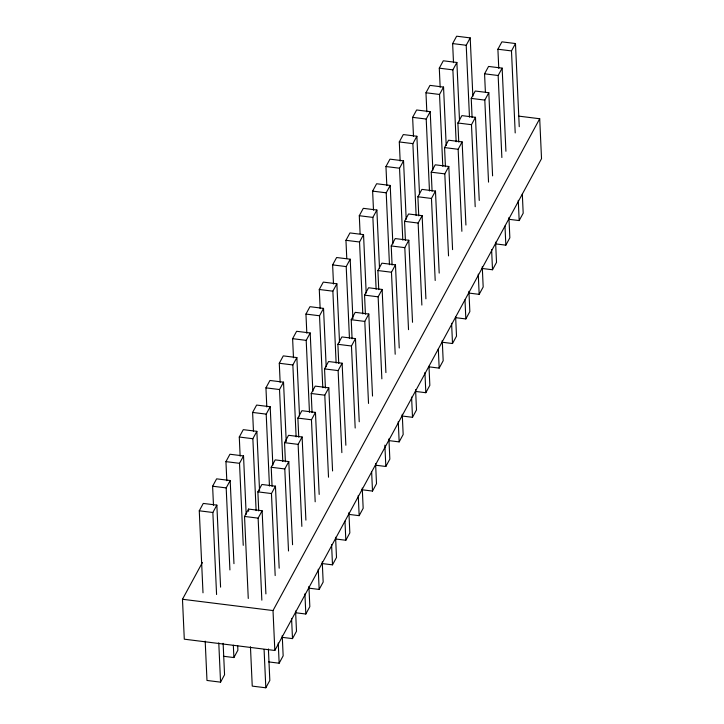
<?xml version="1.0" encoding="UTF-8"?>
<svg xmlns="http://www.w3.org/2000/svg" width="724" height="724" viewBox="0 0 724 724"><rect width="100%" height="100%" fill="white"/><g stroke="black" fill="none" stroke-linecap="round" stroke-linejoin="round"><path stroke-width="1.09" d="M203.001 592.82L199.272 510.8L203.272 503.424L216.856 505.117L220.576 587.137M213.48 505.307L212.612 486.211L216.612 478.836L230.187 480.528L233.961 563.67M226.811 480.718L225.942 461.622L229.942 454.238L243.526 455.939L246.178 514.357M240.142 456.129L239.282 437.024L243.282 429.649L256.857 431.341L259.563 490.89M253.481 431.54L252.613 412.436L256.613 405.06L270.197 406.752L272.848 465.179M266.812 406.951L265.943 387.847L269.943 380.471L283.527 382.163L286.233 441.712M280.152 382.353L279.283 363.258L283.283 355.882L296.867 357.575L299.519 416.001M293.482 357.765L292.614 338.669L296.614 331.284L310.198 332.986L312.849 391.403M306.822 333.176L305.953 314.071L309.953 306.695L323.528 308.388L326.189 366.815M320.153 308.587L319.284 289.482L323.284 282.107L336.868 283.799L339.52 342.226M333.493 283.998L332.624 264.894L336.624 257.518L350.199 259.21L352.905 318.759M346.769 258.278L345.954 240.305L349.954 232.929L363.538 234.621L366.19 293.048M360.109 233.689L359.294 215.716L363.294 208.331L376.869 210.032L379.521 268.45M373.493 210.222L372.625 191.118L376.625 183.742L390.209 185.435L392.861 243.861M386.824 185.634L385.955 166.529L389.964 159.153L403.539 160.846L406.191 219.272M400.164 161.045L399.295 141.94L403.295 134.564L416.879 136.257L419.531 194.684M413.495 136.447L412.626 117.351L416.626 109.976L430.21 111.668L432.862 170.095M426.834 111.858L425.965 92.763L429.966 85.378L443.541 87.079L446.201 145.506M440.165 87.269L439.296 68.165L443.296 60.789L456.88 62.481L459.532 120.908M453.505 62.68L452.636 43.576L456.636 36.2L470.211 37.892L472.863 96.319M216.576 594.513L212.856 512.492L216.856 505.117M229.915 569.924L226.187 487.904L230.187 480.528M243.246 545.335L239.526 463.315L243.526 455.939M256.124 510.628L252.857 438.717L256.857 431.341M269.455 486.039L266.197 414.128L270.197 406.752M282.794 461.45L279.527 389.539L283.527 382.163M296.125 436.862L292.858 364.95L296.867 357.575M309.465 412.264L306.198 340.361L310.198 332.986M322.795 387.675L319.528 315.764L323.528 308.388M336.135 363.086L332.868 291.175L336.868 283.799M349.466 338.497L346.199 266.586L350.199 259.21M362.805 313.908L359.538 241.997L363.538 234.621M376.136 289.31L372.869 217.408L376.869 210.032M389.467 264.722L386.209 192.81L390.209 185.435M402.806 240.133L399.539 168.221L403.539 160.846M416.137 215.544L412.879 143.633L416.879 136.257M429.477 190.955L426.21 119.044L430.21 111.668M442.807 166.357L439.54 94.455L443.541 87.079M456.147 141.768L452.88 69.857L456.88 62.481M469.478 117.179L466.211 45.268L470.211 37.892M518.475 116.093L539.706 118.745L541.525 158.665L274.83 650.478L184.294 639.183L182.475 599.264L202.412 562.503M248.269 598.467L244.54 516.447L248.54 509.072L262.124 510.764L265.898 593.906M258.739 510.954L257.88 491.858L261.88 484.474L275.455 486.175L279.183 568.195M272.079 486.365L271.21 467.261L275.211 459.885L288.795 461.577L292.568 544.729M285.41 461.776L284.541 442.672L288.541 435.296L302.125 436.988L305.899 520.131M298.75 437.187L297.881 418.083L301.881 410.707L315.456 412.399L319.184 494.42M312.08 412.589L311.211 393.494L315.212 386.118L328.796 387.811L332.569 470.953M325.42 388.001L324.551 368.905L328.551 361.52L342.126 363.222L345.855 445.242M338.751 363.412L337.882 344.307L341.882 336.932L355.466 338.624L359.24 421.775M352.09 338.823L351.221 319.718L355.222 312.343L368.797 314.035L372.525 396.055M365.421 314.234L364.552 295.13L368.552 287.754L382.136 289.446L385.91 372.589M378.752 289.636L377.892 270.541L381.892 263.165L395.467 264.857L399.241 348M392.091 265.047L391.222 245.952L395.223 238.567L408.807 240.268L412.526 322.289M405.422 240.458L404.553 221.354L408.562 213.978L422.137 215.671L425.911 298.822M418.762 215.87L417.893 196.765L421.893 189.389L435.477 191.082L439.197 273.102M432.092 191.281L431.223 172.176L435.224 164.8L448.808 166.493L452.581 249.635M445.432 166.683L444.563 147.587L448.563 140.212L462.138 141.904L465.921 225.046M458.763 142.094L457.894 122.999L461.894 115.614L475.478 117.315L479.252 200.458M472.102 117.505L471.234 98.401L475.234 91.025L488.809 92.717L492.591 175.869M485.379 91.794L484.564 73.812L488.564 66.436L502.148 68.128L505.922 151.271M498.764 68.328L497.904 49.223L501.904 41.847L515.479 43.54L519.253 126.682M261.844 600.16L258.124 518.14L262.124 510.764M275.183 575.571L271.455 493.551L275.455 486.175M288.514 550.982L284.794 468.953L288.795 461.577M301.854 526.384L298.125 444.364L302.125 436.988M315.184 501.795L311.456 419.775L315.456 412.399M328.515 477.206L324.795 395.186L328.796 387.811M341.855 452.618L338.126 370.598L342.126 363.222M355.185 428.029L351.466 346L355.466 338.624M368.525 403.431L364.796 321.411L368.797 314.035M381.856 378.842L378.136 296.822L382.136 289.446M395.195 354.253L391.467 272.233L395.467 264.857M408.526 329.664L404.807 247.644L408.807 240.268M421.866 305.076L418.137 223.046L422.137 215.671M435.196 280.478L431.468 198.457L435.477 191.082M448.527 255.889L444.808 173.869L448.808 166.493M461.867 231.3L458.138 149.28L462.138 141.904M475.197 206.711L471.478 124.691L475.478 117.315M488.537 182.122L484.809 100.093L488.809 92.717M501.868 157.524L498.148 75.504L502.148 68.128M515.207 132.935L511.479 50.915L515.479 43.54M205.191 641.138L206.983 680.46L220.558 682.153L224.558 674.777L223.128 643.319M223.445 656.261L233.897 657.564L237.897 650.188L237.689 645.69M274.83 650.478L273.011 610.558L539.706 118.745M250.459 646.785L252.242 686.108L265.826 687.8L269.826 680.424L268.396 648.966M268.713 661.908L279.156 663.211L283.156 655.835L282.242 635.609M282.052 637.319L292.496 638.622L296.496 631.238L295.573 611.02M295.383 612.721L305.827 614.024L309.827 606.649L308.913 586.422M308.714 588.132L319.166 589.436L323.166 582.06L322.243 561.833M322.053 563.544L332.497 564.847L336.497 557.471L335.583 537.244M335.384 538.955L345.837 540.258L349.837 532.882L348.914 512.655M348.724 514.366L359.167 515.669L363.167 508.284L362.253 488.066M362.054 489.768L372.507 491.071L376.507 483.695L375.584 463.469M375.394 465.179L385.838 466.482L389.838 459.107L388.924 438.88M388.725 440.59L399.168 441.893L403.168 434.518L402.254 414.291M402.064 416.001L412.508 417.305L416.508 409.929L415.585 389.702M415.395 391.413L425.839 392.716L429.839 385.331L428.979 366.235M428.735 366.815L439.178 368.118L443.178 360.742L442.255 340.515M442.065 342.226L452.509 343.529L456.509 336.153L455.64 317.049M455.396 317.637L465.849 318.94L469.849 311.564L468.926 291.338M468.736 293.048L479.179 294.351L483.18 286.976L482.265 266.749M482.066 268.459L492.519 269.762L496.519 262.378L495.596 242.16M495.406 243.861L505.85 245.164L509.85 237.789L508.936 217.562M508.737 219.272L519.18 220.576L523.19 213.2L522.321 194.095M452.636 43.576L466.211 45.268M497.904 49.223L511.479 50.915M439.296 68.165L452.88 69.857M484.564 73.812L498.148 75.504M425.965 92.763L439.54 94.455M471.234 98.401L484.809 100.093M412.626 117.351L426.21 119.044M457.894 122.999L471.478 124.691M399.295 141.94L412.879 143.633M444.563 147.587L458.138 149.28M385.955 166.529L399.539 168.221M431.223 172.176L444.808 173.869M372.625 191.118L386.209 192.81M417.893 196.765L431.468 198.457M359.294 215.716L372.869 217.408M404.553 221.354L418.137 223.046M345.954 240.305L359.538 241.997M391.222 245.952L404.807 247.644M332.624 264.894L346.199 266.586M377.892 270.541L391.467 272.233M319.284 289.482L332.868 291.175M364.552 295.13L378.136 296.822M305.953 314.071L319.528 315.764M351.221 319.718L364.796 321.411M292.614 338.669L306.198 340.361M337.882 344.307L351.466 346M279.283 363.258L292.858 364.95M324.551 368.905L338.126 370.598M265.943 387.847L279.527 389.539M311.211 393.494L324.795 395.186M252.613 412.436L266.197 414.128M297.881 418.083L311.456 419.775M239.282 437.024L252.857 438.717M284.541 442.672L298.125 444.364M225.942 461.622L239.526 463.315M271.21 467.261L284.794 468.953M212.612 486.211L226.187 487.904M257.88 491.858L271.455 493.551M199.272 510.8L212.856 512.492M244.54 516.447L258.124 518.14M182.475 599.264L273.011 610.558M518.266 200.349L519.18 220.576M504.981 226.069L505.85 245.164M491.596 249.536L492.519 269.762M478.265 274.125L479.179 294.351M464.98 299.836L465.849 318.94M451.595 323.302L452.509 343.529M438.31 349.022L439.178 368.118M424.925 372.489L425.839 392.716M411.585 397.078L412.508 417.305M398.254 421.667L399.168 441.893M384.869 445.133L385.838 466.482M371.638 471.976L372.507 491.071M358.253 495.442L359.167 515.669M344.968 521.153L345.837 540.258M331.583 544.62L332.497 564.847M318.243 569.209L319.166 589.436M304.913 593.807L305.827 614.024M291.573 618.396L292.496 638.622M278.242 642.984L279.156 663.211M264.088 649.6L265.826 687.8M248.54 509.072L248.64 511.316M233.336 645.202L233.897 657.564M218.775 642.831L220.558 682.153"/></g></svg>
